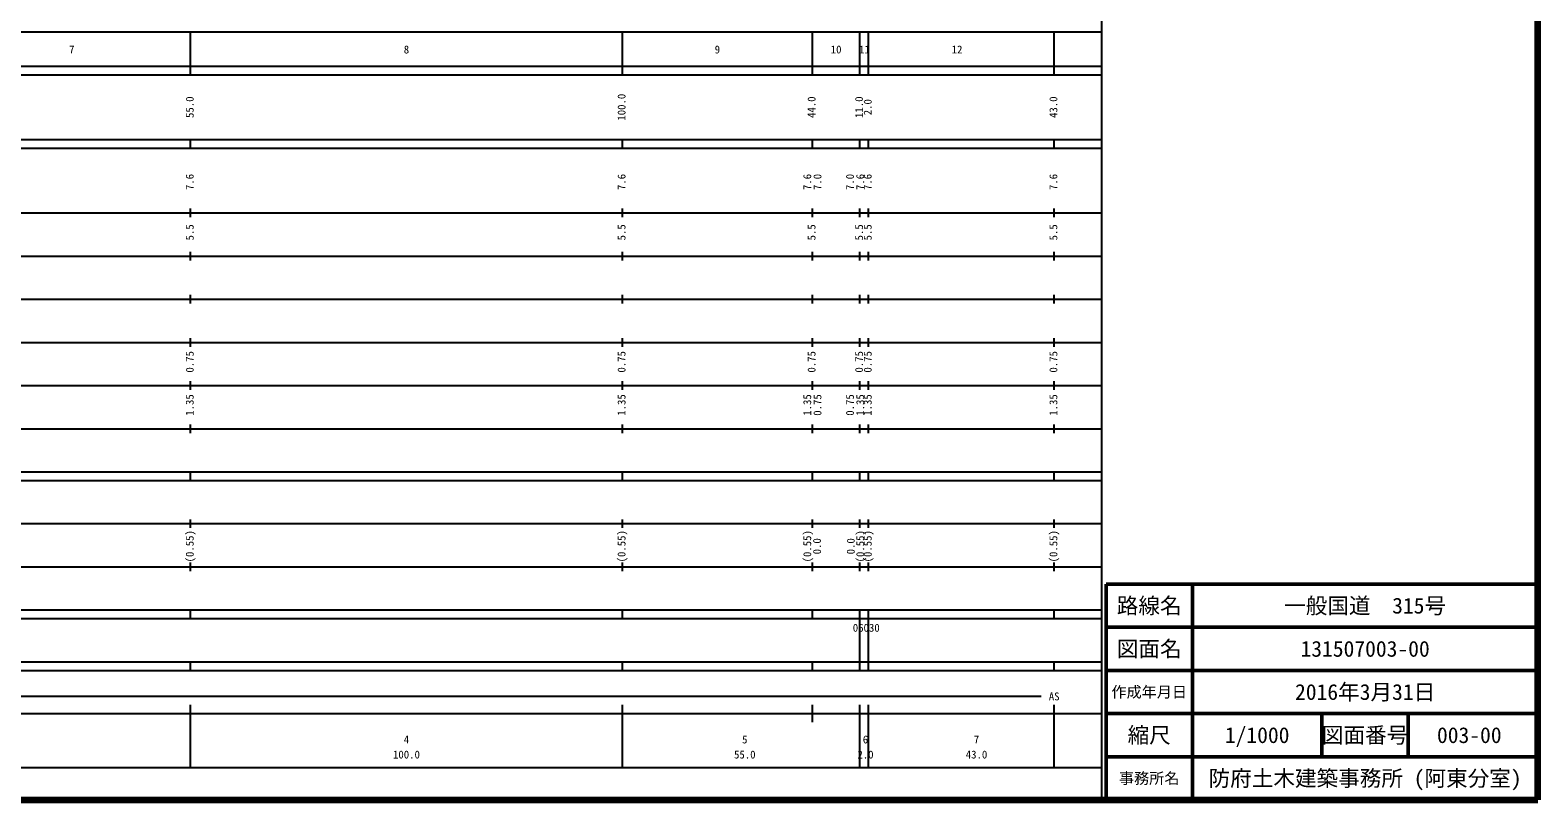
# Model space of a CAD drawing. Units: millimetres, scale not verified. Extents: x 40000 to 680000, y 20000 to 380000.
# Drawn here: x 330856 to 680000, y 20000 to 198357 of the extents above; entities that cross this region are included whole.
import ezdxf
from ezdxf.enums import TextEntityAlignment as Align

# ---------------------------------------------------------------- set-up
doc = ezdxf.new("R2010")
doc.units = ezdxf.units.MM
doc.header["$LTSCALE"] = 1000
for name, color, linetype, lineweight in [('M-TTL', 2, 'Continuous', 140), ('M-TTL-BAND', 7, 'Continuous', 25), ('M-TTL-FRAM', 2, 'Continuous', 50), ('M-TTL-LINE', 7, 'Continuous', 50)]:
    doc.layers.add(name, color=color, linetype=linetype, lineweight=lineweight)
doc.layers.add('M-TTL-TXT', color=7, linetype='Continuous')
doc.styles.add('ＭＳ ゴシック', font='')
doc.styles.get('ＭＳ ゴシック').set_extended_font_data('MS Gothic')

msp = doc.modelspace()

# ---------------------------------------------------------------- linework, layer by layer
at = {"layer": 'M-TTL'}
for p, q in [((680000, 20000), (680000, 380000)), ((40000, 20000), (680000, 20000))]:
    msp.add_line(p, q, dxfattribs=at)
at = {"layer": 'M-TTL-BAND'}
for p, q in [((579000, 20000), (579000, 370000)), ((68000, 198000), (579000, 198000)), ((368000, 188000), (368000, 198000)), ((468000, 188000), (468000, 198000)), ((512000, 188000), (512000, 198000)), ((523000, 188000), (523000, 198000)), ((525000, 188000), (525000, 198000)), ((568000, 188000), (568000, 198000)), ((40000, 190000), (579000, 190000)), ((40000, 188000), (579000, 188000)), ((40000, 173000), (579000, 173000)), ((368000, 171000), (368000, 173000)), ((468000, 171000), (468000, 173000)), ((512000, 171000), (512000, 173000)), ((523000, 171000), (523000, 173000)), ((525000, 171000), (525000, 173000)), ((568000, 171000), (568000, 173000)), ((40000, 171000), (579000, 171000)), ((40000, 156000), (579000, 156000)), ((368000, 155000), (368000, 157000)), ((468000, 155000), (468000, 157000)), ((512000, 155000), (512000, 157000)), ((523000, 155000), (523000, 157000)), ((525000, 155000), (525000, 157000)), ((568000, 155000), (568000, 157000)), ((368000, 145000), (368000, 147000)), ((468000, 145000), (468000, 147000)), ((512000, 145000), (512000, 147000)), ((523000, 145000), (523000, 147000)), ((525000, 145000), (525000, 147000)), ((568000, 145000), (568000, 147000)), ((46000, 146000), (579000, 146000)), ((368000, 135000), (368000, 137000)), ((468000, 135000), (468000, 137000)), ((512000, 135000), (512000, 137000)), ((523000, 135000), (523000, 137000)), ((525000, 135000), (525000, 137000)), ((568000, 135000), (568000, 137000)), ((52000, 136000), (579000, 136000)), ((46000, 126000), (579000, 126000)), ((368000, 125000), (368000, 127000)), ((468000, 125000), (468000, 127000)), ((512000, 125000), (512000, 127000)), ((523000, 125000), (523000, 127000)), ((525000, 125000), (525000, 127000)), ((568000, 125000), (568000, 127000)), ((52000, 116000), (579000, 116000)), ((368000, 115000), (368000, 117000)), ((468000, 115000), (468000, 117000)), ((512000, 115000), (512000, 117000)), ((523000, 115000), (523000, 117000)), ((525000, 115000), (525000, 117000)), ((568000, 115000), (568000, 117000)), ((46000, 106000), (579000, 106000)), ((368000, 105000), (368000, 107000)), ((468000, 105000), (468000, 107000)), ((512000, 105000), (512000, 107000)), ((523000, 105000), (523000, 107000)), ((525000, 105000), (525000, 107000)), ((568000, 105000), (568000, 107000)), ((40000, 96000), (579000, 96000)), ((368000, 94000), (368000, 96000)), ((468000, 94000), (468000, 96000)), ((512000, 94000), (512000, 96000)), ((523000, 94000), (523000, 96000)), ((525000, 94000), (525000, 96000)), ((568000, 94000), (568000, 96000)), ((40000, 94000), (579000, 94000)), ((49000, 84000), (579000, 84000)), ((368000, 83000), (368000, 85000)), ((468000, 83000), (468000, 85000)), ((512000, 83000), (512000, 85000)), ((523000, 83000), (523000, 85000)), ((525000, 83000), (525000, 85000)), ((568000, 83000), (568000, 85000)), ((40000, 74000), (579000, 74000)), ((368000, 73000), (368000, 75000)), ((468000, 73000), (468000, 75000)), ((512000, 73000), (512000, 75000)), ((523000, 73000), (523000, 75000)), ((525000, 73000), (525000, 75000)), ((568000, 73000), (568000, 75000)), ((40000, 64000), (579000, 64000)), ((368000, 62000), (368000, 64000)), ((468000, 62000), (468000, 64000)), ((512000, 62000), (512000, 64000)), ((523000, 62000), (523000, 64000)), ((525000, 62000), (525000, 64000)), ((568000, 62000), (568000, 64000)), ((40000, 62000), (579000, 62000)), ((523000, 52000), (523000, 62000)), ((525000, 52000), (525000, 62000)), ((40000, 52000), (579000, 52000)), ((40000, 50000), (579000, 50000)), ((368000, 50000), (368000, 52000)), ((468000, 50000), (468000, 52000)), ((512000, 50000), (512000, 52000)), ((523000, 50000), (523000, 52000)), ((525000, 50000), (525000, 52000)), ((568000, 50000), (568000, 52000)), ((71000, 44000), (565000, 44000)), ((368000, 27500), (368000, 42000)), ((468000, 27500), (468000, 42000)), ((512000, 38000), (512000, 42000)), ((523000, 27500), (523000, 42000)), ((525000, 27500), (525000, 42000)), ((568000, 27500), (568000, 42000)), ((40000, 40000), (579000, 40000)), ((68000, 27500), (579000, 27500))]:
    msp.add_line(p, q, dxfattribs=at)
at = {"layer": 'M-TTL-FRAM'}
for p, q in [((680000, 70000), (580000, 70000)), ((580000, 70000), (580000, 20000))]:
    msp.add_line(p, q, dxfattribs=at)
at = {"layer": 'M-TTL-LINE'}
for p, q in [((600000, 70000), (600000, 20000)), ((680000, 60000), (580000, 60000)), ((680000, 50000), (580000, 50000)), ((680000, 40000), (580000, 40000)), ((630000, 40000), (630000, 30000)), ((650000, 40000), (650000, 30000)), ((680000, 30000), (580000, 30000))]:
    msp.add_line(p, q, dxfattribs=at)

# ---------------------------------------------------------------- texts
at = {"layer": 'M-TTL-BAND', "style": 'ＭＳ ゴシック'}
for s, p in [('7', (340500, 192405)), ('8', (418000, 192405)), ('9', (490000, 192405)), ('10', (517500, 192405)), ('11', (524062, 192405)), ('12', (545500, 192405)), ('AS', (568000, 42500)), ('4', (418000, 32523)), ('5', (496352, 32523)), ('6', (524299, 32523)), ('7', (550010, 32523)), ('100.0', (418000, 29033)), ('55.0', (496352, 29033)), ('2.0', (524299, 29033)), ('43.0', (550010, 29033))]:
    msp.add_text(s, height=1833, dxfattribs=at).set_placement(p, align=Align.BOTTOM_CENTER)
for s, p in [('55.0', (369273, 180500)), ('100.0', (469273, 180500)), ('44.0', (513273, 180500)), ('11.0', (524273, 180500)), ('2.0', (526273, 180500)), ('43.0', (569273, 180500)), ('7.6', (369273, 163174)), ('7.6', (469273, 163174)), ('7.6', (512273, 163174)), ('7.0', (514643, 163174)), ('7.0', (522169, 163174)), ('7.6', (524539, 163174)), ('7.6', (526273, 163174)), ('7.6', (569273, 163174)), ('5.5', (369273, 151500)), ('5.5', (469273, 151500)), ('5.5', (513273, 151500)), ('5.5', (524273, 151500)), ('5.5', (526273, 151500)), ('5.5', (569273, 151500)), ('0.75', (369273, 121500)), ('0.75', (469273, 121500)), ('0.75', (513273, 121500)), ('0.75', (524273, 121500)), ('0.75', (526273, 121500)), ('0.75', (569273, 121500)), ('1.35', (369273, 111500)), ('1.35', (469273, 111500)), ('1.35', (512273, 111500)), ('0.75', (514643, 111500)), ('0.75', (522169, 111500)), ('1.35', (524539, 111500)), ('1.35', (526273, 111500)), ('1.35', (569273, 111500)), ('(0.55)', (369273, 78764)), ('(0.55)', (469273, 78764)), ('(0.55)', (512273, 78764)), ('0.0', (514539, 78764)), ('0.0', (522344, 78764)), ('(0.55)', (524539, 78764)), ('(0.55)', (526273, 78764)), ('(0.55)', (569273, 78764))]:
    msp.add_text(s, height=1833, rotation=90, dxfattribs=at).set_placement(p, align=Align.BOTTOM_CENTER)
msp.add_text('06030', height=1833, dxfattribs=at).set_placement((521359, 58405), align=Align.BOTTOM_LEFT)
at = {"layer": 'M-TTL-TXT', "style": 'ＭＳ ゴシック'}
for s, height, p in [('路線名', 3666, (590000, 65000)), ('路線名', 3666, (590000, 65000)), ('一般国道\u3000315号', 3666, (640000, 65000)), ('図面名', 3666, (590000, 55000)), ('図面名', 3666, (590000, 55000)), ('131507003-00', 3666, (640000, 55000)), ('作成年月日', 2566, (590000, 45000)), ('作成年月日', 2566, (590000, 45000)), ('2016年3月31日', 3666, (640000, 45000)), ('縮尺', 3666, (590000, 35000)), ('縮尺', 3666, (590000, 35000)), ('1/1000', 3666, (615000, 35000)), ('図面番号', 3666, (640000, 35000)), ('図面番号', 3666, (640000, 35000)), ('003-00', 3666, (664125, 35000)), ('事務所名', 2566, (590000, 25000)), ('事務所名', 2566, (590000, 25000)), ('防府土木建築事務所 (阿東分室)', 3666, (640000, 25000))]:
    msp.add_text(s, height=height, dxfattribs=at).set_placement(p, align=Align.MIDDLE_CENTER)

doc.saveas('drawing.dxf')
